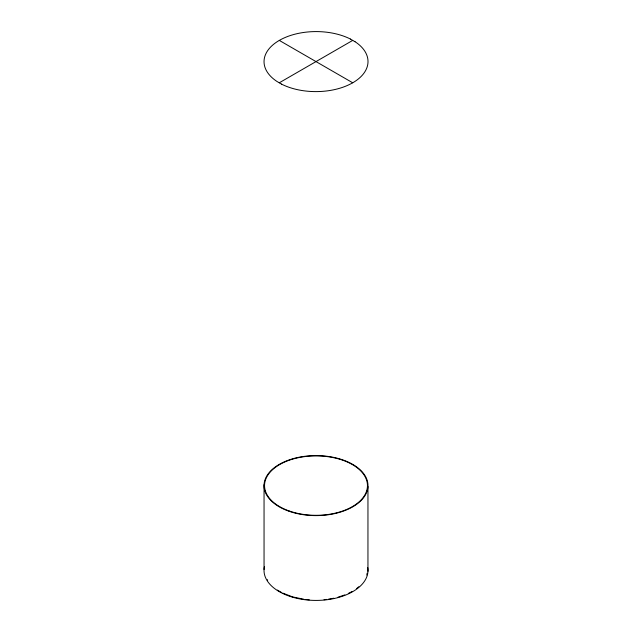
<?xml version="1.0" encoding="UTF-8"?>
<svg xmlns="http://www.w3.org/2000/svg" width="632" height="632" viewBox="0 0 632 632"><rect width="100%" height="100%" fill="white"/><g stroke="black" fill="none" stroke-linecap="round" stroke-linejoin="round"><path stroke-width="0.95" d="M366.821 575.025L367.129 573.169M356.63 588.59L358.81 586.741M279.281 82.792L352.719 40.393M348.311 593.448L352.356 591.394M344.827 594.909L338.041 597.177M333.783 598.204L328.506 599.16M324.003 599.744L326.704 599.397M305.635 599.492L309.285 599.823M303.842 599.255L292.592 596.892L282.781 593.092M350.412 39.066L355.026 41.728M281.588 84.127L276.974 81.465A51.99 30.012 0 0 1 279.305 40.409L352.719 82.792A51.99 30.012 0 0 0 355.05 41.712M277.361 590.075L281.169 592.271M367.958 486.514A51.982 30.012 0 0 1 288.65 511.122A51.982 30.012 0 0 1 291.392 459.172A51.982 30.012 0 0 1 367.958 486.514L367.95 571.32M267.565 579.647L267.565 580.5M264.05 484.689L264.05 569.495M367.745 567.552A51.982 30.012 0 0 1 315.234 600.416A51.982 30.012 0 0 1 264.421 566.667M352.695 82.784A51.99 30.012 0 0 1 281.564 84.143M279.305 40.409A51.99 30.012 0 0 1 350.436 39.05M288.927 510.869A51.461 29.712 0 0 0 367.437 486.506A51.461 29.712 0 0 0 291.636 459.432A51.461 29.712 0 0 0 288.927 510.869"/></g></svg>
